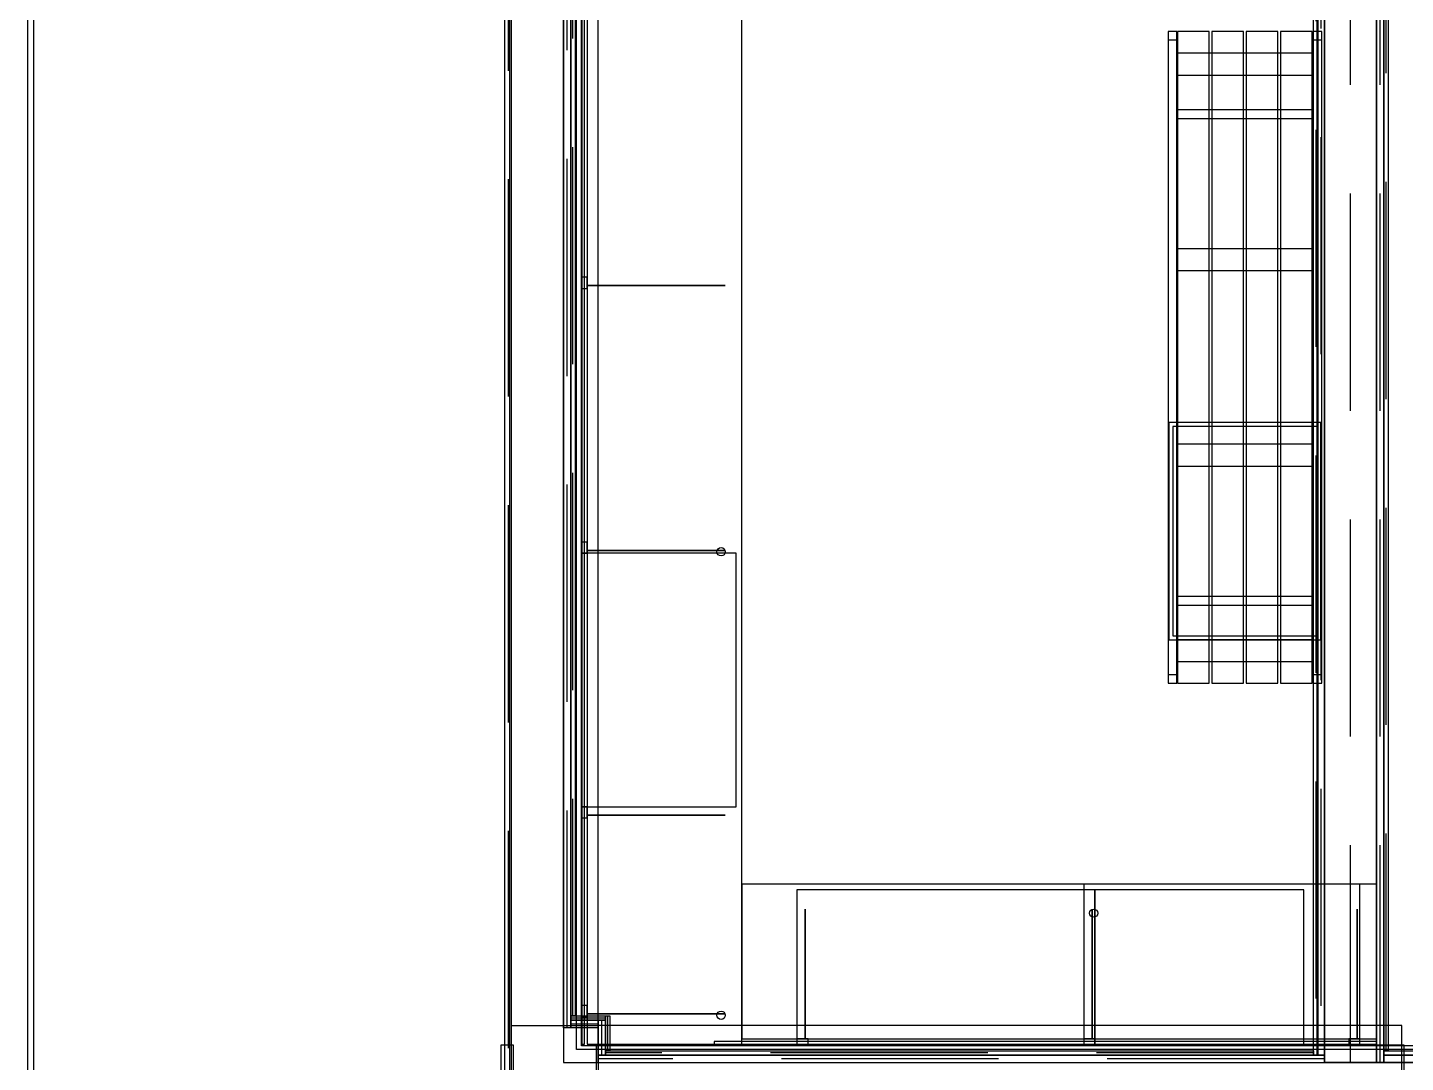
# Model space of a CAD drawing. Extents: x -23.2 to 18.8, y -18.4 to 11.3.
# Drawn here: x -6.681 to -3.51, y -8.394 to -6.012 of the extents above; entities that cross this region are included whole.
import ezdxf

# ---------------------------------------------------------------- set-up
doc = ezdxf.new("R2010")
doc.units = 0
doc.linetypes.add('Dashed', pattern=[0.75, 0.5, -0.25])
for name, color, linetype in [('BUILDINGELEMENTPROXY', 8, 'Continuous'), ('COVERING', 8, 'Continuous'), ('CUBIERTAS', 5, 'Continuous'), ('EJE_MUROS', 8, 'Continuous'), ('FURNISHINGELEMENT', 8, 'Continuous'), ('LOSAS', 3, 'Continuous'), ('MUROS', 7, 'Continuous'), ('VIGAS', 5, 'Continuous')]:
    doc.layers.add(name, color=color, linetype=linetype)

msp = doc.modelspace()

# ---------------------------------------------------------------- linework, layer by layer
at = {"layer": 'BUILDINGELEMENTPROXY'}
for p, q in [((-5.4055, -5.9137), (-5.4055, -8.3521)), ((-5.3991, -8.3521), (-5.3991, -5.9137)), ((-5.3928, -5.9137), (-5.3928, -8.3521)), ((-5.0372, -8.3521), (-5.0372, -5.9137)), ((-5.4055, -6.5868), (-5.4055, -6.6122)), ((-5.3928, -6.5868), (-5.4055, -6.5868)), ((-5.3928, -6.6122), (-5.3928, -6.5868)), ((-5.4055, -6.6122), (-5.3928, -6.6122)), ((-5.0753, -6.6058), (-5.3928, -6.6058)), ((-5.3928, -6.6058), (-5.0753, -6.6058)), ((-5.4055, -7.1964), (-5.4055, -7.2218)), ((-5.3928, -7.1964), (-5.4055, -7.1964)), ((-5.3928, -7.2218), (-5.3928, -7.1964)), ((-5.0499, -7.2218), (-5.4055, -7.2218)), ((-5.4055, -7.2218), (-5.4055, -7.806)), ((-5.0499, -7.2218), (-5.4055, -7.2218)), ((-5.4055, -7.2218), (-5.4055, -7.806)), ((-5.0499, -7.2218), (-5.4055, -7.2218)), ((-5.4055, -7.2218), (-5.4055, -7.806)), ((-5.0499, -7.2218), (-5.4055, -7.2218)), ((-5.4055, -7.2218), (-5.4055, -7.806)), ((-5.0499, -7.2218), (-5.4055, -7.2218)), ((-5.4055, -7.2218), (-5.4055, -7.806)), ((-5.0499, -7.2218), (-5.4055, -7.2218)), ((-5.4055, -7.2218), (-5.4055, -7.806)), ((-5.4055, -7.2218), (-5.3928, -7.2218)), ((-5.0753, -7.2154), (-5.3928, -7.2154)), ((-5.3928, -7.2154), (-5.0753, -7.2154)), ((-5.0499, -7.806), (-5.0499, -7.2218)), ((-5.0499, -7.806), (-5.0499, -7.2218)), ((-5.0499, -7.806), (-5.0499, -7.2218)), ((-5.0499, -7.806), (-5.0499, -7.2218)), ((-5.0499, -7.806), (-5.0499, -7.2218)), ((-5.0499, -7.806), (-5.0499, -7.2218)), ((-5.4055, -7.806), (-5.0499, -7.806)), ((-5.4055, -7.806), (-5.0499, -7.806)), ((-5.4055, -7.806), (-5.0499, -7.806)), ((-5.4055, -7.806), (-5.0499, -7.806)), ((-5.4055, -7.806), (-5.0499, -7.806)), ((-5.4055, -7.806), (-5.0499, -7.806)), ((-5.4055, -7.806), (-5.4055, -7.8314)), ((-5.3928, -7.806), (-5.4055, -7.806)), ((-5.4055, -7.8314), (-5.3928, -7.8314)), ((-5.3928, -7.8314), (-5.3928, -7.806)), ((-5.0753, -7.825), (-5.3928, -7.825)), ((-5.3928, -7.825), (-5.0753, -7.825)), ((-3.5767, -7.9838), (-5.0372, -7.9838)), ((-5.0372, -7.9838), (-5.0372, -8.3394)), ((-3.6148, -7.9838), (-4.2498, -7.9838)), ((-4.2498, -7.9838), (-4.2498, -8.3394)), ((-3.6148, -8.3394), (-3.6148, -7.9838)), ((-3.5767, -8.3394), (-3.5767, -7.9838)), ((-4.2244, -7.9965), (-4.9102, -7.9965)), ((-4.9102, -7.9965), (-4.9102, -8.3521)), ((-4.2244, -8.3521), (-4.2244, -7.9965)), ((-4.2244, -7.9965), (-4.2244, -8.3521)), ((-3.7435, -7.9965), (-4.2244, -7.9965)), ((-3.7435, -7.9965), (-4.2244, -7.9965)), ((-4.2244, -7.9965), (-4.2244, -8.3521)), ((-4.2244, -7.9965), (-4.2244, -8.3521)), ((-3.7435, -7.9965), (-4.2244, -7.9965)), ((-3.7435, -7.9965), (-4.2244, -7.9965)), ((-4.2244, -7.9965), (-4.2244, -8.3521)), ((-3.7435, -8.3521), (-3.7435, -7.9965)), ((-3.7435, -8.3521), (-3.7435, -7.9965)), ((-3.7435, -8.3521), (-3.7435, -7.9965)), ((-3.7435, -8.3521), (-3.7435, -7.9965)), ((-4.8911, -8.0409), (-4.8911, -8.3394)), ((-4.8911, -8.3394), (-4.8911, -8.0409)), ((-4.8911, -8.0409), (-4.8911, -8.3394)), ((-4.8911, -8.3394), (-4.8911, -8.0409)), ((-4.2307, -8.0409), (-4.2307, -8.3394)), ((-4.2307, -8.3394), (-4.2307, -8.0409)), ((-4.2307, -8.0409), (-4.2307, -8.3394)), ((-4.2307, -8.3394), (-4.2307, -8.0409)), ((-4.2307, -8.0409), (-4.2307, -8.3394)), ((-4.2307, -8.3394), (-4.2307, -8.0409)), ((-3.6211, -8.0409), (-3.6211, -8.3394)), ((-3.6211, -8.3394), (-3.6211, -8.0409)), ((-3.6211, -8.0409), (-3.6211, -8.3394)), ((-3.6211, -8.3394), (-3.6211, -8.0409)), ((-5.4055, -8.2632), (-5.4055, -8.2886)), ((-5.3928, -8.2632), (-5.4055, -8.2632)), ((-5.3928, -8.2886), (-5.3928, -8.2632)), ((-5.4055, -8.2886), (-5.3928, -8.2886)), ((-5.0753, -8.2822), (-5.3928, -8.2822)), ((-5.3928, -8.2822), (-5.0753, -8.2822)), ((-5.0372, -8.3394), (-3.5767, -8.3394)), ((-4.8848, -8.3394), (-4.9102, -8.3394)), ((-4.9102, -8.3394), (-4.9102, -8.3521)), ((-4.8848, -8.3521), (-4.8848, -8.3394)), ((-4.2498, -8.3394), (-3.6148, -8.3394)), ((-4.2244, -8.3394), (-4.2498, -8.3394)), ((-4.2498, -8.3394), (-4.2498, -8.3521)), ((-4.2244, -8.3521), (-4.2244, -8.3394)), ((-3.6148, -8.3394), (-3.6402, -8.3394)), ((-3.6402, -8.3394), (-3.6402, -8.3521)), ((-3.6148, -8.3521), (-3.6148, -8.3394)), ((-5.4055, -8.3521), (-5.3991, -8.3521)), ((-5.3928, -8.3521), (-5.0372, -8.3521)), ((-3.5767, -8.3457), (-5.1007, -8.3457)), ((-5.1007, -8.3457), (-5.1007, -8.3521)), ((-5.1007, -8.3521), (-3.5767, -8.3521)), ((-4.9102, -8.3521), (-4.2244, -8.3521)), ((-4.9102, -8.3521), (-4.8848, -8.3521)), ((-4.2498, -8.3521), (-4.2244, -8.3521)), ((-4.2244, -8.3521), (-3.7435, -8.3521)), ((-4.2244, -8.3521), (-3.7435, -8.3521)), ((-4.2244, -8.3521), (-3.7435, -8.3521)), ((-4.2244, -8.3521), (-3.7435, -8.3521)), ((-3.6402, -8.3521), (-3.6148, -8.3521)), ((-3.5767, -8.3521), (-3.5767, -8.3457))]:
    msp.add_line(p, q, dxfattribs=at)
for centre in [(-5.0848, -7.2186), (-4.2275, -8.0505), (-4.2275, -8.0505), (-5.0848, -8.2854)]:
    msp.add_circle(centre, 0.00953, dxfattribs=at)
at = {"layer": 'COVERING'}
for p, q in [((-5.4478, -4.3262), (-5.4478, -8.3941)), ((-6.6678, -5.2307), (-6.6678, -9.6307)), ((-5.5712, -8.5291), (-5.5712, -5.2307)), ((-5.4478, -8.3941), (3.7638, -8.3941))]:
    msp.add_line(p, q, dxfattribs=at)
at = {"layer": 'CUBIERTAS'}
for p, q in [((-6.6812, -5.2327, 3.2728), (-6.6812, -9.6291, 3.2728)), ((-5.5828, -6.2131, 3.6726), (-5.5828, -5.2327, 3.2728)), ((-5.5828, -8.5291, 3.6726), (-5.5828, -6.2131, 3.6726))]:
    msp.add_line(p, q, dxfattribs=at)
at = {"layer": 'EJE_MUROS', "linetype": 'Dashed'}
for p, q in [((-5.5753, -4.1112), (-5.5753, -8.5291)), ((-5.4393, -8.3141), (-5.4393, -5.2157)), ((-5.4258, -8.2871), (-5.4258, -5.2327)), ((-3.7162, -5.4971), (-3.7162, -8.3771)), ((-3.7047, -5.5141), (-3.7047, -8.3771)), ((-3.6362, -8.3941), (-3.6362, -5.5141)), ((-3.5677, -8.3941), (-3.5677, -5.4971)), ((-3.5542, -8.3671), (-3.5542, -5.4871)), ((-5.3508, -8.2921), (-5.4308, -8.2921)), ((-5.3678, -8.3056), (-5.4308, -8.3056)), ((-5.3593, -8.3771), (-5.3593, -8.2971)), ((-5.3458, -8.3671), (-5.3458, -8.2871)), ((-3.7212, -8.3721), (-5.3508, -8.3721)), ((1.6368, -8.3721), (-3.5592, -8.3721)), ((-3.6962, -8.3856), (-5.3678, -8.3856)), ((1.6638, -8.3856), (-3.5592, -8.3856))]:
    msp.add_line(p, q, dxfattribs=at)
at = {"layer": 'FURNISHINGELEMENT'}
for p, q in [((-4.0362, -6.0212, 3.92), (-4.0562, -6.0212, 3.92)), ((-4.0562, -6.0212, 3.92), (-4.0562, -7.5212, 3.92)), ((-4.0362, -7.5212, 3.92), (-4.0362, -6.0212, 3.92)), ((-3.9612, -6.0212, 3.9198), (-4.0342, -6.0212, 3.9198)), ((-4.0342, -6.0212, 3.9198), (-4.0342, -7.5212, 3.9198)), ((-3.9612, -6.0212, 3.6398), (-4.0342, -6.0212, 3.6398)), ((-4.0342, -6.0212, 3.6398), (-4.0342, -7.5212, 3.6398)), ((-3.9612, -7.5212, 3.9198), (-3.9612, -6.0212, 3.9198)), ((-3.9612, -7.5212, 3.6398), (-3.9612, -6.0212, 3.6398)), ((-3.8822, -6.0212, 3.9198), (-3.9552, -6.0212, 3.9198)), ((-3.9552, -6.0212, 3.9198), (-3.9552, -7.5212, 3.9198)), ((-3.8822, -6.0212, 3.6398), (-3.9552, -6.0212, 3.6398)), ((-3.9552, -6.0212, 3.6398), (-3.9552, -7.5212, 3.6398)), ((-3.8822, -7.5212, 3.9198), (-3.8822, -6.0212, 3.9198)), ((-3.8822, -7.5212, 3.6398), (-3.8822, -6.0212, 3.6398)), ((-3.8032, -6.0212, 3.9198), (-3.8762, -6.0212, 3.9198)), ((-3.8762, -6.0212, 3.9198), (-3.8762, -7.5212, 3.9198)), ((-3.8032, -6.0212, 3.6398), (-3.8762, -6.0212, 3.6398)), ((-3.8762, -6.0212, 3.6398), (-3.8762, -7.5212, 3.6398)), ((-3.8032, -7.5212, 3.9198), (-3.8032, -6.0212, 3.9198)), ((-3.8032, -7.5212, 3.6398), (-3.8032, -6.0212, 3.6398)), ((-3.7242, -6.0212, 3.9198), (-3.7972, -6.0212, 3.9198)), ((-3.7972, -6.0212, 3.9198), (-3.7972, -7.5212, 3.9198)), ((-3.7242, -6.0212, 3.6398), (-3.7972, -6.0212, 3.6398)), ((-3.7972, -6.0212, 3.6398), (-3.7972, -7.5212, 3.6398)), ((-3.7242, -7.5212, 3.9198), (-3.7242, -6.0212, 3.9198)), ((-3.7242, -7.5212, 3.6398), (-3.7242, -6.0212, 3.6398)), ((-3.7022, -6.0212, 3.92), (-3.7222, -6.0212, 3.92)), ((-3.7222, -6.0212, 3.92), (-3.7222, -7.5212, 3.92)), ((-3.7022, -7.5212, 3.92), (-3.7022, -6.0212, 3.92)), ((-4.0562, -6.0412, 3.64), (-4.0562, -7.5012, 3.64)), ((-4.0362, -6.0412, 3.64), (-4.0562, -6.0412, 3.64)), ((-4.0362, -7.5012, 3.64), (-4.0362, -6.0412, 3.64)), ((-3.7222, -6.0412, 3.64), (-3.7222, -7.5012, 3.64)), ((-3.7022, -6.0412, 3.64), (-3.7222, -6.0412, 3.64)), ((-3.7022, -7.5012, 3.64), (-3.7022, -6.0412, 3.64)), ((-3.7222, -6.0712, 3.6323), (-4.0362, -6.0712, 3.6323)), ((-4.0362, -6.0712, 3.6323), (-4.0362, -6.1212, 3.6323)), ((-3.7222, -6.0712, 3.9123), (-4.0362, -6.0712, 3.9123)), ((-4.0362, -6.0712, 3.9123), (-4.0362, -6.1212, 3.9123)), ((-3.7222, -6.1212, 3.6323), (-3.7222, -6.0712, 3.6323)), ((-3.7222, -6.1212, 3.9123), (-3.7222, -6.0712, 3.9123)), ((-4.0362, -6.1212, 3.6323), (-3.7222, -6.1212, 3.6323)), ((-4.0362, -6.1212, 3.9123), (-3.7222, -6.1212, 3.9123)), ((-3.7222, -6.2012, 3.62), (-4.0362, -6.2012, 3.62)), ((-4.0362, -6.2012, 3.62), (-4.0362, -6.2212, 3.62)), ((-3.7222, -6.2212, 3.62), (-3.7222, -6.2012, 3.62)), ((-4.0362, -6.2212, 3.62), (-3.7222, -6.2212, 3.62)), ((-3.7222, -6.5212, 3.6323), (-4.0362, -6.5212, 3.6323)), ((-4.0362, -6.5212, 3.6323), (-4.0362, -6.5712, 3.6323)), ((-3.7222, -6.5212, 3.9123), (-4.0362, -6.5212, 3.9123)), ((-4.0362, -6.5212, 3.9123), (-4.0362, -6.5712, 3.9123)), ((-3.7222, -6.5712, 3.6323), (-3.7222, -6.5212, 3.6323)), ((-3.7222, -6.5712, 3.9123), (-3.7222, -6.5212, 3.9123)), ((-4.0362, -6.5712, 3.6323), (-3.7222, -6.5712, 3.6323)), ((-4.0362, -6.5712, 3.9123), (-3.7222, -6.5712, 3.9123)), ((-4.0542, -6.9212, 3.9567), (-4.0542, -7.4212, 3.9567)), ((-3.7042, -6.9212, 3.9567), (-4.0542, -6.9212, 3.9567)), ((-4.0452, -6.9302, 3.9308), (-4.0452, -7.4122, 3.9308)), ((-3.7132, -6.9302, 3.9308), (-4.0452, -6.9302, 3.9308)), ((-3.7132, -7.4122, 3.9308), (-3.7132, -6.9302, 3.9308)), ((-3.7042, -7.4212, 3.9567), (-3.7042, -6.9212, 3.9567)), ((-3.7222, -6.9712, 3.6323), (-4.0362, -6.9712, 3.6323)), ((-4.0362, -6.9712, 3.6323), (-4.0362, -7.0212, 3.6323)), ((-3.7222, -6.9712, 3.9123), (-4.0362, -6.9712, 3.9123)), ((-4.0362, -6.9712, 3.9123), (-4.0362, -7.0212, 3.9123)), ((-3.7222, -7.0212, 3.6323), (-3.7222, -6.9712, 3.6323)), ((-3.7222, -7.0212, 3.9123), (-3.7222, -6.9712, 3.9123)), ((-4.0362, -7.0212, 3.6323), (-3.7222, -7.0212, 3.6323)), ((-4.0362, -7.0212, 3.9123), (-3.7222, -7.0212, 3.9123)), ((-3.7222, -7.3212, 3.62), (-4.0362, -7.3212, 3.62)), ((-4.0362, -7.3212, 3.62), (-4.0362, -7.3412, 3.62)), ((-3.7222, -7.3412, 3.62), (-3.7222, -7.3212, 3.62)), ((-4.0362, -7.3412, 3.62), (-3.7222, -7.3412, 3.62)), ((-4.0452, -7.4122, 3.9308), (-3.7132, -7.4122, 3.9308)), ((-4.0542, -7.4212, 3.9567), (-3.7042, -7.4212, 3.9567)), ((-3.7222, -7.4212, 3.6323), (-4.0362, -7.4212, 3.6323)), ((-4.0362, -7.4212, 3.6323), (-4.0362, -7.4712, 3.6323)), ((-3.7222, -7.4212, 3.9123), (-4.0362, -7.4212, 3.9123)), ((-4.0362, -7.4212, 3.9123), (-4.0362, -7.4712, 3.9123)), ((-3.7222, -7.4712, 3.6323), (-3.7222, -7.4212, 3.6323)), ((-3.7222, -7.4712, 3.9123), (-3.7222, -7.4212, 3.9123)), ((-4.0362, -7.4712, 3.6323), (-3.7222, -7.4712, 3.6323)), ((-4.0362, -7.4712, 3.9123), (-3.7222, -7.4712, 3.9123)), ((-4.0562, -7.5012, 3.64), (-4.0362, -7.5012, 3.64)), ((-3.7222, -7.5012, 3.64), (-3.7022, -7.5012, 3.64)), ((-4.0562, -7.5212, 3.92), (-4.0362, -7.5212, 3.92)), ((-4.0342, -7.5212, 3.9198), (-3.9612, -7.5212, 3.9198)), ((-4.0342, -7.5212, 3.6398), (-3.9612, -7.5212, 3.6398)), ((-3.9552, -7.5212, 3.9198), (-3.8822, -7.5212, 3.9198)), ((-3.9552, -7.5212, 3.6398), (-3.8822, -7.5212, 3.6398)), ((-3.8762, -7.5212, 3.9198), (-3.8032, -7.5212, 3.9198)), ((-3.8762, -7.5212, 3.6398), (-3.8032, -7.5212, 3.6398)), ((-3.7972, -7.5212, 3.9198), (-3.7242, -7.5212, 3.9198)), ((-3.7972, -7.5212, 3.6398), (-3.7242, -7.5212, 3.6398)), ((-3.7222, -7.5212, 3.92), (-3.7022, -7.5212, 3.92))]:
    msp.add_line(p, q, dxfattribs=at)
at = {"layer": 'LOSAS'}
for p, q in [((-5.4178, -8.3641), (-5.4178, -4.2765)), ((-5.4062, -8.3562), (-5.4062, -4.2562)), ((3.7638, -8.3641), (-5.4178, -8.3641)), ((3.7668, -8.3562), (-5.4062, -8.3562))]:
    msp.add_line(p, q, dxfattribs=at)
at = {"layer": 'MUROS'}
for p, q in [((-5.5828, -8.5291), (-5.5828, -4.1112)), ((-5.5678, -4.1112), (-5.5678, -8.5291)), ((-5.4478, -8.3141), (-5.4478, -5.2157)), ((-5.4308, -5.2157), (-5.4308, -8.3141)), ((-5.4308, -8.2871), (-5.4308, -5.2327)), ((-5.4208, -5.2327), (-5.4208, -8.2871)), ((-3.7212, -8.3771), (-3.7212, -5.4971)), ((-3.7132, -8.3771), (-3.7132, -5.5141)), ((-3.7112, -5.4971), (-3.7112, -8.3771)), ((-3.6962, -8.3941), (-3.6962, -5.5141)), ((-3.6962, -5.5141), (-3.6962, -8.3771)), ((-3.5762, -8.3941), (-3.5762, -5.4971)), ((-3.5762, -5.5141), (-3.5762, -8.3941)), ((-3.5592, -8.3671), (-3.5592, -5.4871)), ((-3.5592, -5.4971), (-3.5592, -8.3941)), ((-3.5492, -5.4871), (-3.5492, -8.3671)), ((-5.4308, -8.2971), (-5.4308, -8.2871)), ((-5.4308, -8.2871), (-5.3508, -8.2871)), ((-5.4208, -8.2871), (-5.4308, -8.2871)), ((-5.4308, -8.3141), (-5.4308, -8.2971)), ((-5.4308, -8.2971), (-5.3678, -8.2971)), ((-5.3508, -8.2971), (-5.4308, -8.2971)), ((-5.3678, -8.3771), (-5.3678, -8.2971)), ((-5.3678, -8.2971), (-5.3508, -8.2971)), ((-5.3678, -8.2971), (-5.3678, -8.3141)), ((-5.3508, -8.3671), (-5.3508, -8.2871)), ((-5.3508, -8.2871), (-5.3408, -8.2871)), ((-5.3508, -8.2871), (-5.3508, -8.2971)), ((-5.3508, -8.2971), (-5.3508, -8.3771)), ((-5.3408, -8.2871), (-5.3408, -8.3671)), ((-5.4308, -8.3141), (-5.4478, -8.3141)), ((-5.3678, -8.3141), (-5.4308, -8.3141)), ((-5.3508, -8.3771), (-5.3508, -8.3671)), ((-5.3508, -8.3671), (-3.7212, -8.3671)), ((-5.3408, -8.3671), (-5.3508, -8.3671)), ((-3.7212, -8.3671), (-3.7212, -8.3771)), ((-3.5592, -8.3771), (-3.5592, -8.3671)), ((-3.5592, -8.3671), (1.6368, -8.3671)), ((-3.5492, -8.3671), (-3.5592, -8.3671)), ((-5.3678, -8.3941), (-5.3678, -8.3771)), ((-5.3678, -8.3771), (-3.6962, -8.3771)), ((-5.3508, -8.3771), (-5.3678, -8.3771)), ((-3.7212, -8.3771), (-5.3508, -8.3771)), ((-3.7112, -8.3771), (-3.7212, -8.3771)), ((-3.6962, -8.3771), (-3.7132, -8.3771)), ((-3.6962, -8.3771), (-3.6962, -8.3941)), ((-3.5762, -8.3941), (-3.6962, -8.3941)), ((-3.5592, -8.3941), (-3.5762, -8.3941)), ((-3.5592, -8.3941), (-3.5592, -8.3771)), ((-3.5592, -8.3771), (1.6638, -8.3771)), ((1.6368, -8.3771), (-3.5592, -8.3771)), ((1.6638, -8.3941), (-3.5592, -8.3941))]:
    msp.add_line(p, q, dxfattribs=at)
at = {"layer": 'VIGAS'}
for p, q in [((-5.5678, -5.2157), (-5.5678, -8.3091)), ((-5.3678, -8.3091), (-5.3678, -5.2157)), ((-5.5678, -8.3091), (-5.3678, -8.3091)), ((-3.5178, -8.3091), (-5.3678, -8.3091)), ((-5.3678, -8.3091), (-5.3678, -8.5091)), ((-3.5178, -8.5091), (-3.5178, -8.3091)), ((-5.5628, -8.3541), (-5.5915, -8.3541)), ((-5.5915, -8.3541), (-5.5915, -8.5141)), ((-5.5628, -8.5141), (-5.5628, -8.3541)), ((-3.5128, -8.3541), (-5.3728, -8.3541)), ((-5.3728, -8.3541), (-5.3728, -8.5141)), ((-3.5128, -8.5141), (-3.5128, -8.3541))]:
    msp.add_line(p, q, dxfattribs=at)

doc.saveas('drawing.dxf')
